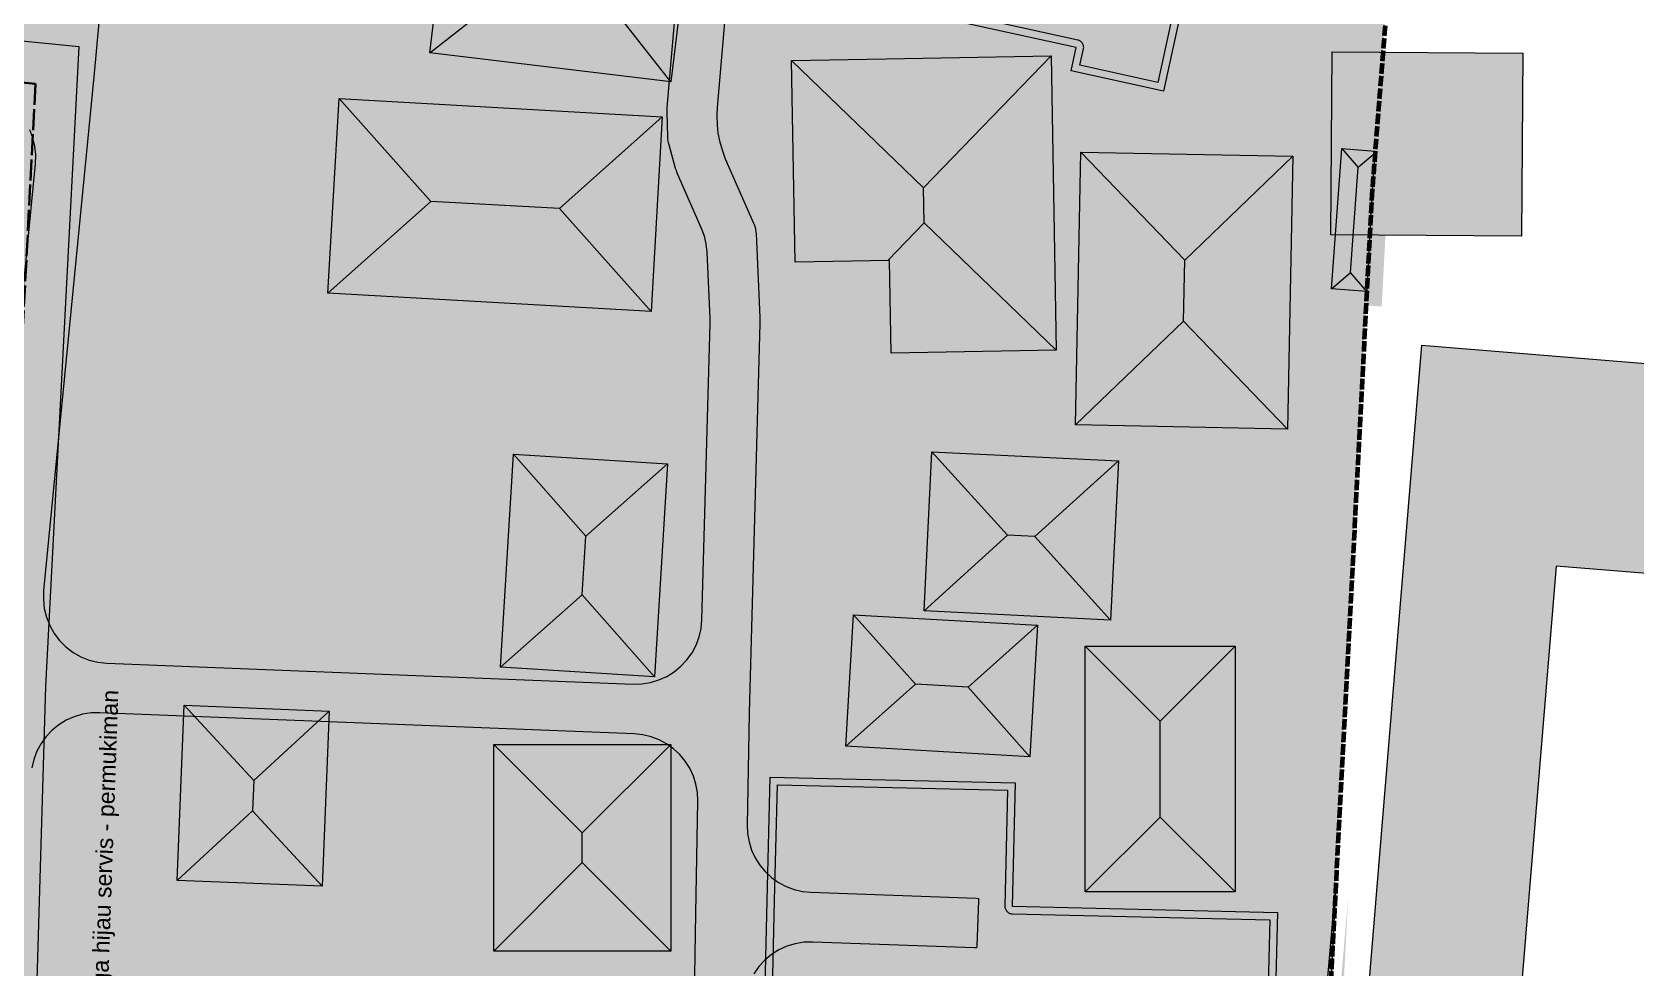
# Model space of a CAD drawing. Header units: metres. Extents: x 305909 to 307171, y 9156037 to 9156671.
# Drawn here: x 306959.3 to 307056.2, y 9156339.8 to 9156396.3 of the extents above; entities that cross this region are included whole.
import ezdxf
from ezdxf.enums import TextEntityAlignment as Align

# ---------------------------------------------------------------- set-up
doc = ezdxf.new("R2010")
doc.units = ezdxf.units.M
doc.linetypes.add('DASHED', pattern=[1.524, 1.27, -0.254])
doc.linetypes.add('DASHED2', pattern=[0.762, 0.635, -0.127])
for name, color, linetype, lineweight, true_color in [('B-BANGUNAN_CAMPURAN', 7, 'Continuous', 13, 0xe2a0be), ('B-BANGUNAN_PERMUKIMAN', 7, 'Continuous', 13, 0xf0cd8c), ('B-BAYANGAN', 7, 'Continuous', 0, 0x76786c), ('B-DELINEASI', 7, 'DASHED2', 70, 0xc800c8), ('D-JALUR_SERVIS', 7, 'Continuous', 13, 0xaaaacd), ('J-PERKERASAN_JALAN', 7, 'Continuous', 9, 0x989896), ('K-BANGUNAN_LUAR_TAPAK', 7, 'Continuous', 9, 0xdedede), ('S-PANAH_BARANG', 7, 'DASHED', 35, 0x6e2896), ('T-JALUR_DISTRIBUSI_BARANG', 7, 'DASHED', 50, 0x7832aa), ('T-LABEL_ELEMEN', 7, 'Continuous', 0, 0x141414), ('Z-C', 7, 'Continuous', 0, 0xf6e2ee), ('Z-K', 7, 'Continuous', 0, 0xf7dede), ('Z-R', 7, 'Continuous', 0, 0xfaf4e6)]:
    doc.layers.add(name, color=color, linetype=linetype, lineweight=lineweight, true_color=true_color)
doc.styles.add('ARIAL', font='arial.ttf')

msp = doc.modelspace()

# ---------------------------------------------------------------- hatches: boundary and pattern name
at = {"layer": 'B-BANGUNAN_CAMPURAN', "true_color": 0xb26e8c}
h = msp.add_hatch(color=233, dxfattribs=at)
h.dxf.hatch_style = 1
h.paths.add_polyline_path([(307040.926, 9156410.809), (307038.772, 9156400.961), (307029.838, 9156402.916), (307027.615, 9156392.756), (307022.038, 9156393.976), (307022.35, 9156395.401), (307012.943, 9156397.458), (307015.351, 9156408.466), (307019.578, 9156407.541), (307022.142, 9156419.259), (307017.871, 9156420.193), (307023.539, 9156446.104), (307033.557, 9156443.913), (307033.042, 9156441.555), (307043.618, 9156439.241), (307037.56, 9156411.545), (307040.926, 9156410.809)])
at = {"layer": 'B-BANGUNAN_CAMPURAN', "true_color": 0xc87b9d}
h = msp.add_hatch(color=233, dxfattribs=at)
h.dxf.hatch_style = 1
h.paths.add_polyline_path([(306992.094, 9156406.636), (306991.472, 9156401.483), (306983.313, 9156395.083), (306985.694, 9156414.794), (306992.094, 9156406.636)])
at = {"layer": 'B-BANGUNAN_CAMPURAN', "true_color": 0x9b607a}
h = msp.add_hatch(color=235, dxfattribs=at)
h.dxf.hatch_style = 1
h.paths.add_polyline_path([(306997.872, 9156393.324), (306997.871, 9156393.324), (306991.472, 9156401.483), (306992.094, 9156406.636), (307000.253, 9156413.036), (306997.872, 9156393.324)])
at = {"layer": 'B-BANGUNAN_CAMPURAN', "true_color": 0xa0637e}
h = msp.add_hatch(color=225, dxfattribs=at)
h.dxf.hatch_style = 1
h.paths.add_polyline_path([(306991.472, 9156401.483), (306997.871, 9156393.324), (306983.313, 9156395.083), (306983.313, 9156395.083), (306991.472, 9156401.483)])
at = {"layer": 'B-BANGUNAN_CAMPURAN', "true_color": 0xc97c9e}
h = msp.add_hatch(color=233, dxfattribs=at)
h.dxf.hatch_style = 1
h.paths.add_polyline_path([(307038.395, 9156389.287), (307039.382, 9156388.143), (307038.912, 9156381.8), (307037.768, 9156380.813), (307038.395, 9156389.287)])
at = {"layer": 'B-BANGUNAN_CAMPURAN', "true_color": 0xc4799a}
h = msp.add_hatch(color=233, dxfattribs=at)
h.dxf.hatch_style = 1
h.paths.add_polyline_path([(307039.382, 9156388.143), (307038.395, 9156389.287), (307040.404, 9156389.139), (307040.394, 9156389.015), (307039.382, 9156388.143)])
at = {"layer": 'B-BANGUNAN_CAMPURAN', "true_color": 0x9e617c}
h = msp.add_hatch(color=225, dxfattribs=at)
h.dxf.hatch_style = 1
h.paths.add_polyline_path([(307038.912, 9156381.8), (307039.382, 9156388.143), (307040.394, 9156389.015), (307040.22, 9156386.794), (307039.899, 9156380.655), (307038.912, 9156381.8)])
at = {"layer": 'B-BANGUNAN_CAMPURAN', "true_color": 0x9f627d}
h = msp.add_hatch(color=225, dxfattribs=at)
h.dxf.hatch_style = 1
h.paths.add_polyline_path([(307038.912, 9156381.8), (307039.899, 9156380.655), (307037.768, 9156380.813), (307038.912, 9156381.8)])
at = {"layer": 'B-BANGUNAN_PERMUKIMAN', "true_color": 0xe8875c}
h = msp.add_hatch(color=23, dxfattribs=at)
h.dxf.hatch_style = 1
h.paths.add_polyline_path([(307013.132, 9156386.922), (307005.157, 9156394.617), (307010.863, 9156394.719), (307020.826, 9156394.897), (307013.132, 9156386.922)])
at = {"layer": 'B-BANGUNAN_PERMUKIMAN', "true_color": 0xb36847}
h = msp.add_hatch(color=25, dxfattribs=at)
h.dxf.hatch_style = 1
h.paths.add_polyline_path([(307021.144, 9156377.117), (307013.169, 9156384.812), (307013.132, 9156386.922), (307020.826, 9156394.897), (307020.827, 9156394.897), (307021.144, 9156377.117)])
at = {"layer": 'B-BANGUNAN_PERMUKIMAN', "true_color": 0xe18359}
h = msp.add_hatch(color=23, dxfattribs=at)
h.dxf.hatch_style = 1
h.paths.add_polyline_path([(307013.132, 9156386.922), (307013.169, 9156384.812), (307010.969, 9156382.531), (307005.375, 9156382.431), (307005.157, 9156394.617), (307005.157, 9156394.617), (307013.132, 9156386.922)])
at = {"layer": 'B-BANGUNAN_PERMUKIMAN', "true_color": 0xe6865b}
h = msp.add_hatch(color=23, dxfattribs=at)
h.dxf.hatch_style = 1
h.paths.add_polyline_path([(306983.373, 9156386.104), (306977.157, 9156380.557), (306977.156, 9156380.557), (306977.826, 9156392.321), (306983.373, 9156386.104)])
at = {"layer": 'B-BANGUNAN_PERMUKIMAN', "true_color": 0xe3845a}
h = msp.add_hatch(color=23, dxfattribs=at)
h.dxf.hatch_style = 1
h.paths.add_polyline_path([(306997.352, 9156391.21), (306997.352, 9156391.21), (306991.135, 9156385.663), (306983.373, 9156386.104), (306977.826, 9156392.321), (306997.352, 9156391.21)])
at = {"layer": 'B-BANGUNAN_PERMUKIMAN', "true_color": 0xb56948}
h = msp.add_hatch(color=35, dxfattribs=at)
h.dxf.hatch_style = 1
h.paths.add_polyline_path([(306991.135, 9156385.663), (306997.352, 9156391.21), (306996.683, 9156379.446), (306991.135, 9156385.663)])
at = {"layer": 'B-BANGUNAN_PERMUKIMAN', "true_color": 0xe5855b}
h = msp.add_hatch(color=23, dxfattribs=at)
h.dxf.hatch_style = 1
h.paths.add_polyline_path([(307022.626, 9156389.076), (307028.905, 9156382.553), (307028.835, 9156378.877), (307022.312, 9156372.598), (307022.626, 9156389.076)])
at = {"layer": 'B-BANGUNAN_PERMUKIMAN', "true_color": 0xe4855b}
h = msp.add_hatch(color=23, dxfattribs=at)
h.dxf.hatch_style = 1
h.paths.add_polyline_path([(307035.428, 9156388.832), (307028.905, 9156382.553), (307022.626, 9156389.076), (307035.428, 9156388.832)])
at = {"layer": 'B-BANGUNAN_PERMUKIMAN', "true_color": 0xb66a48}
h = msp.add_hatch(color=35, dxfattribs=at)
h.dxf.hatch_style = 1
h.paths.add_polyline_path([(307035.114, 9156372.354), (307035.114, 9156372.354), (307028.835, 9156378.877), (307028.905, 9156382.553), (307035.428, 9156388.832), (307035.114, 9156372.354)])
at = {"layer": 'B-BANGUNAN_PERMUKIMAN', "true_color": 0xb86b49}
h = msp.add_hatch(color=35, dxfattribs=at)
h.dxf.hatch_style = 1
h.paths.add_polyline_path([(306983.373, 9156386.104), (306991.135, 9156385.663), (306996.683, 9156379.446), (306977.157, 9156380.557), (306983.373, 9156386.104)])
h = msp.add_hatch(color=35, dxfattribs=at)
h.dxf.hatch_style = 1
h.paths.add_polyline_path([(307013.169, 9156384.812), (307021.144, 9156377.117), (307011.18, 9156376.939), (307011.08, 9156382.533), (307010.969, 9156382.531), (307013.169, 9156384.812)])
at = {"layer": 'B-BANGUNAN_PERMUKIMAN', "true_color": 0xb76a48}
h = msp.add_hatch(color=35, dxfattribs=at)
h.dxf.hatch_style = 1
h.paths.add_polyline_path([(307028.835, 9156378.877), (307035.114, 9156372.354), (307022.312, 9156372.598), (307028.835, 9156378.877)])
at = {"layer": 'B-BANGUNAN_PERMUKIMAN', "true_color": 0xe6865b}
h = msp.add_hatch(color=23, dxfattribs=at)
h.dxf.hatch_style = 1
h.paths.add_polyline_path([(306992.732, 9156365.891), (306992.512, 9156362.334), (306987.575, 9156357.97), (306987.575, 9156357.97), (306988.368, 9156370.829), (306992.732, 9156365.891)])
at = {"layer": 'B-BANGUNAN_PERMUKIMAN', "true_color": 0xe3845a}
h = msp.add_hatch(color=23, dxfattribs=at)
h.dxf.hatch_style = 1
h.paths.add_polyline_path([(306992.732, 9156365.891), (306988.368, 9156370.829), (306997.669, 9156370.255), (306992.732, 9156365.891)])
at = {"layer": 'B-BANGUNAN_PERMUKIMAN', "true_color": 0xe6865b}
h = msp.add_hatch(color=23, dxfattribs=at)
h.dxf.hatch_style = 1
h.paths.add_polyline_path([(307013.63, 9156370.978), (307013.63, 9156370.978), (307018.197, 9156365.939), (307013.158, 9156361.373), (307013.63, 9156370.978)])
at = {"layer": 'B-BANGUNAN_PERMUKIMAN', "true_color": 0xe4845a}
h = msp.add_hatch(color=23, dxfattribs=at)
h.dxf.hatch_style = 1
h.paths.add_polyline_path([(307019.858, 9156365.858), (307018.197, 9156365.939), (307013.63, 9156370.978), (307024.897, 9156370.424), (307019.858, 9156365.858)])
at = {"layer": 'B-BANGUNAN_PERMUKIMAN', "true_color": 0xb56948}
h = msp.add_hatch(color=35, dxfattribs=at)
h.dxf.hatch_style = 1
h.paths.add_polyline_path([(306992.512, 9156362.334), (306992.732, 9156365.891), (306997.669, 9156370.255), (306997.669, 9156370.255), (306996.876, 9156357.396), (306992.512, 9156362.334)])
h = msp.add_hatch(color=35, dxfattribs=at)
h.dxf.hatch_style = 1
h.paths.add_polyline_path([(307019.858, 9156365.858), (307024.897, 9156370.424), (307024.425, 9156360.818), (307019.858, 9156365.858)])
at = {"layer": 'B-BANGUNAN_PERMUKIMAN', "true_color": 0xb76b49}
h = msp.add_hatch(color=35, dxfattribs=at)
h.dxf.hatch_style = 1
h.paths.add_polyline_path([(307013.158, 9156361.373), (307018.197, 9156365.939), (307019.858, 9156365.858), (307024.425, 9156360.818), (307013.158, 9156361.373)])
at = {"layer": 'B-BANGUNAN_PERMUKIMAN', "true_color": 0xb86b49}
h = msp.add_hatch(color=35, dxfattribs=at)
h.dxf.hatch_style = 1
h.paths.add_polyline_path([(306992.512, 9156362.334), (306996.876, 9156357.396), (306987.575, 9156357.97), (306992.512, 9156362.334)])
at = {"layer": 'B-BANGUNAN_PERMUKIMAN', "true_color": 0xe6865b}
h = msp.add_hatch(color=23, dxfattribs=at)
h.dxf.hatch_style = 1
h.paths.add_polyline_path([(307012.639, 9156356.939), (307008.444, 9156353.198), (307008.898, 9156361.134), (307012.639, 9156356.939)])
at = {"layer": 'B-BANGUNAN_PERMUKIMAN', "true_color": 0xe3845a}
h = msp.add_hatch(color=23, dxfattribs=at)
h.dxf.hatch_style = 1
h.paths.add_polyline_path([(307020.01, 9156360.499), (307015.816, 9156356.758), (307012.639, 9156356.939), (307008.898, 9156361.134), (307008.898, 9156361.134), (307020.01, 9156360.499)])
at = {"layer": 'B-BANGUNAN_PERMUKIMAN', "true_color": 0xb56948}
h = msp.add_hatch(color=35, dxfattribs=at)
h.dxf.hatch_style = 1
h.paths.add_polyline_path([(307015.816, 9156356.758), (307020.01, 9156360.499), (307019.557, 9156352.563), (307019.557, 9156352.563), (307015.816, 9156356.758)])
at = {"layer": 'B-BANGUNAN_PERMUKIMAN', "true_color": 0xe5855b}
h = msp.add_hatch(color=23, dxfattribs=at)
h.dxf.hatch_style = 1
h.paths.add_polyline_path([(307022.89, 9156359.237), (307027.415, 9156354.713), (307027.415, 9156348.919), (307022.89, 9156344.394), (307022.89, 9156359.237)])
h = msp.add_hatch(color=23, dxfattribs=at)
h.dxf.hatch_style = 1
h.paths.add_polyline_path([(307031.939, 9156359.237), (307027.415, 9156354.713), (307022.89, 9156359.237), (307031.939, 9156359.237)])
at = {"layer": 'B-BANGUNAN_PERMUKIMAN', "true_color": 0xb66a48}
h = msp.add_hatch(color=35, dxfattribs=at)
h.dxf.hatch_style = 1
h.paths.add_polyline_path([(307031.939, 9156344.394), (307027.415, 9156348.919), (307027.415, 9156354.713), (307031.939, 9156359.237), (307031.939, 9156344.394)])
at = {"layer": 'B-BANGUNAN_PERMUKIMAN', "true_color": 0xb86b49}
h = msp.add_hatch(color=35, dxfattribs=at)
h.dxf.hatch_style = 1
h.paths.add_polyline_path([(307012.639, 9156356.939), (307015.816, 9156356.758), (307019.557, 9156352.563), (307008.444, 9156353.198), (307008.444, 9156353.198), (307012.639, 9156356.939)])
at = {"layer": 'B-BANGUNAN_PERMUKIMAN', "true_color": 0xe6865b}
h = msp.add_hatch(color=23, dxfattribs=at)
h.dxf.hatch_style = 1
h.paths.add_polyline_path([(306968.144, 9156347.53), (306968.469, 9156355.672), (306968.469, 9156355.672), (306972.671, 9156351.12), (306972.598, 9156349.29), (306968.046, 9156345.088), (306968.144, 9156347.53)])
at = {"layer": 'B-BANGUNAN_PERMUKIMAN', "true_color": 0xe4855a}
h = msp.add_hatch(color=23, dxfattribs=at)
h.dxf.hatch_style = 1
h.paths.add_polyline_path([(306972.671, 9156351.12), (306968.469, 9156355.672), (306977.223, 9156355.322), (306972.671, 9156351.12)])
at = {"layer": 'B-BANGUNAN_PERMUKIMAN', "true_color": 0xb56948}
h = msp.add_hatch(color=35, dxfattribs=at)
h.dxf.hatch_style = 1
h.paths.add_polyline_path([(306972.598, 9156349.29), (306972.671, 9156351.12), (306977.223, 9156355.322), (306977.223, 9156355.322), (306976.799, 9156344.738), (306972.598, 9156349.29)])
at = {"layer": 'B-BANGUNAN_PERMUKIMAN', "true_color": 0xe5855b}
h = msp.add_hatch(color=23, dxfattribs=at)
h.dxf.hatch_style = 1
h.paths.add_polyline_path([(306987.171, 9156353.311), (306992.516, 9156347.966), (306992.516, 9156346.167), (306987.171, 9156340.822), (306987.171, 9156353.311)])
h = msp.add_hatch(color=23, dxfattribs=at)
h.dxf.hatch_style = 1
h.paths.add_polyline_path([(306992.516, 9156347.966), (306987.171, 9156353.311), (306997.86, 9156353.311), (306992.516, 9156347.966)])
at = {"layer": 'B-BANGUNAN_PERMUKIMAN', "true_color": 0xb66a48}
h = msp.add_hatch(color=35, dxfattribs=at)
h.dxf.hatch_style = 1
h.paths.add_polyline_path([(306997.86, 9156340.822), (306992.516, 9156346.167), (306992.516, 9156347.966), (306997.86, 9156353.311), (306997.86, 9156353.311), (306997.86, 9156340.822)])
at = {"layer": 'B-BANGUNAN_PERMUKIMAN', "true_color": 0xce7852}
h = msp.add_hatch(color=23, dxfattribs=at)
h.dxf.hatch_style = 1
h.paths.add_polyline_path([(307034.495, 9156343.148), (307034.268, 9156333.619), (307003.454, 9156334.356), (307003.682, 9156343.885), (307003.86, 9156351.331), (307018.668, 9156350.977), (307018.49, 9156343.531), (307034.495, 9156343.148)])
at = {"layer": 'B-BANGUNAN_PERMUKIMAN', "true_color": 0xb76a49}
h = msp.add_hatch(color=35, dxfattribs=at)
h.dxf.hatch_style = 1
h.paths.add_polyline_path([(306968.046, 9156345.088), (306972.598, 9156349.29), (306976.799, 9156344.738), (306968.046, 9156345.088)])
at = {"layer": 'B-BANGUNAN_PERMUKIMAN', "true_color": 0xb66a48}
h = msp.add_hatch(color=35, dxfattribs=at)
h.dxf.hatch_style = 1
h.paths.add_polyline_path([(307027.415, 9156348.919), (307031.939, 9156344.394), (307022.89, 9156344.394), (307027.415, 9156348.919)])
h = msp.add_hatch(color=35, dxfattribs=at)
h.dxf.hatch_style = 1
h.paths.add_polyline_path([(306992.516, 9156346.167), (306997.86, 9156340.822), (306987.171, 9156340.822), (306992.516, 9156346.167)])
at = {"layer": 'B-BANGUNAN_PERMUKIMAN', "true_color": 0xce7852}
h = msp.add_hatch(color=23, dxfattribs=at)
h.dxf.hatch_style = 1
h.paths.add_polyline_path([(307038.024, 9156344.803), (307035.554, 9156297.557), (307033.95, 9156297.695), (307038.024, 9156344.803)])
at = {"layer": 'B-BAYANGAN', "true_color": 0x76786c}
h = msp.add_hatch(color=8, dxfattribs=at)
h.dxf.hatch_style = 1
h.paths.add_polyline_path([(307041.826, 9156409.909), (307039.672, 9156400.061), (307030.738, 9156402.016), (307028.515, 9156391.856), (307022.938, 9156393.076), (307023.25, 9156394.501), (307013.843, 9156396.558), (307016.251, 9156407.566), (307020.478, 9156406.641), (307023.042, 9156418.359), (307018.771, 9156419.293), (307024.439, 9156445.204), (307034.457, 9156443.013), (307033.942, 9156440.655), (307044.518, 9156438.341), (307038.46, 9156410.645), (307041.826, 9156409.909)])
h = msp.add_hatch(color=8, dxfattribs=at)
h.dxf.hatch_style = 1
h.paths.add_polyline_path([(307001.153, 9156412.136), (306998.772, 9156392.424), (306984.213, 9156394.183), (306986.594, 9156413.894), (307001.153, 9156412.136)])
h = msp.add_hatch(color=8, dxfattribs=at)
h.dxf.hatch_style = 1
h.paths.add_polyline_path([(307012.259, 9156408.338), (307011.223, 9156395.734), (307001.566, 9156396.528), (307002.602, 9156409.132), (307012.259, 9156408.338)])
h = msp.add_hatch(color=8, dxfattribs=at)
h.dxf.hatch_style = 1
h.paths.add_polyline_path([(307021.577, 9156394.147), (307021.894, 9156376.367), (307011.93, 9156376.189), (307011.83, 9156381.783), (307006.125, 9156381.681), (307005.907, 9156393.867), (307011.613, 9156393.969), (307021.577, 9156394.147)])
h = msp.add_hatch(color=8, dxfattribs=at)
h.dxf.hatch_style = 1
h.paths.add_polyline_path([(306998.102, 9156390.46), (306997.433, 9156378.696), (306977.906, 9156379.807), (306978.576, 9156391.571), (306998.102, 9156390.46)])
h = msp.add_hatch(color=8, dxfattribs=at)
h.dxf.hatch_style = 1
h.paths.add_polyline_path([(307036.178, 9156388.082), (307035.864, 9156371.604), (307023.062, 9156371.848), (307023.376, 9156388.326), (307036.178, 9156388.082)])
h = msp.add_hatch(color=8, dxfattribs=at)
h.dxf.hatch_style = 1
h.paths.add_polyline_path([(307041.12, 9156385.894), (307040.799, 9156379.755), (307038.667, 9156379.912), (307039.295, 9156388.387), (307041.304, 9156388.239), (307041.12, 9156385.894)])
h = msp.add_hatch(color=8, dxfattribs=at)
h.dxf.hatch_style = 1
h.paths.add_polyline_path([(306998.419, 9156369.505), (306997.626, 9156356.646), (306988.325, 9156357.22), (306989.118, 9156370.079), (306998.419, 9156369.505)])
h = msp.add_hatch(color=8, dxfattribs=at)
h.dxf.hatch_style = 1
h.paths.add_polyline_path([(307025.647, 9156369.674), (307025.175, 9156360.068), (307013.908, 9156360.623), (307014.38, 9156370.228), (307025.647, 9156369.674)])
h = msp.add_hatch(color=8, dxfattribs=at)
h.dxf.hatch_style = 1
h.paths.add_polyline_path([(307020.76, 9156359.749), (307020.307, 9156351.813), (307009.194, 9156352.448), (307009.648, 9156360.384), (307020.76, 9156359.749)])
h = msp.add_hatch(color=8, dxfattribs=at)
h.dxf.hatch_style = 1
h.paths.add_polyline_path([(307032.689, 9156343.644), (307023.64, 9156343.644), (307023.64, 9156358.487), (307032.689, 9156358.487), (307032.689, 9156343.644)])
h = msp.add_hatch(color=8, dxfattribs=at)
h.dxf.hatch_style = 1
h.paths.add_polyline_path([(306977.973, 9156354.572), (306977.549, 9156343.988), (306968.796, 9156344.338), (306969.219, 9156354.922), (306977.973, 9156354.572)])
h = msp.add_hatch(color=8, dxfattribs=at)
h.dxf.hatch_style = 1
h.paths.add_polyline_path([(306998.61, 9156340.072), (306987.921, 9156340.072), (306987.921, 9156352.561), (306998.61, 9156352.561), (306998.61, 9156340.072)])
h = msp.add_hatch(color=8, dxfattribs=at)
h.dxf.hatch_style = 1
h.paths.add_polyline_path([(307035.245, 9156342.398), (307035.018, 9156332.869), (307004.204, 9156333.606), (307004.432, 9156343.135), (307004.61, 9156350.581), (307019.418, 9156350.227), (307019.24, 9156342.781), (307035.245, 9156342.398)])
h = msp.add_hatch(color=8, dxfattribs=at)
h.dxf.hatch_style = 1
h.paths.add_polyline_path([(307038.774, 9156344.053), (307036.304, 9156296.807), (307034.7, 9156296.945), (307038.774, 9156344.053)])
at = {"layer": 'D-JALUR_SERVIS', "true_color": 0x808096}
h = msp.add_hatch(color=252, dxfattribs=at)
h.dxf.hatch_style = 1
h.paths.add_polyline_path([(306962.121, 9156395.451), (306960.098, 9156356.798), (306958.701, 9156309.69), (306959.699, 9156263.054), (306954.701, 9156262.946), (306953.699, 9156309.71), (306955.102, 9156357.002), (306956.879, 9156390.949), (306884.12, 9156398.212), (306884.616, 9156403.188), (306962.121, 9156395.451)])
at = {"layer": 'J-PERKERASAN_JALAN', "true_color": 0x989896}
h = msp.add_hatch(color=252, dxfattribs=at)
h.dxf.hatch_style = 1
h.paths.add_polyline_path([(306891.357, 9156465.171), (306891.441, 9156464.675), (306891.587, 9156464.194), (306891.791, 9156463.735), (306892.052, 9156463.305), (306892.365, 9156462.912), (306892.724, 9156462.56), (306893.125, 9156462.257), (306893.561, 9156462.006), (306894.025, 9156461.812), (306894.509, 9156461.677), (306895.006, 9156461.605), (306967.188, 9156455.661), (306967.204, 9156455.66), (306967.245, 9156455.656), (306982.13, 9156454.075), (306982.13, 9156451.561), (306972.509, 9156452.583), (306971.982, 9156452.604), (306971.456, 9156452.555), (306970.941, 9156452.438), (306970.446, 9156452.253), (306969.98, 9156452.005), (306969.551, 9156451.698), (306969.165, 9156451.337), (306968.831, 9156450.929), (306968.553, 9156450.48), (306968.337, 9156449.998), (306968.186, 9156449.492), (306968.103, 9156448.971), (306963.022, 9156393.624), (306959.985, 9156362.593), (306959.969, 9156362.05), (306960.027, 9156361.511), (306960.157, 9156360.984), (306960.357, 9156360.48), (306960.623, 9156360.007), (306960.951, 9156359.575), (306961.334, 9156359.191), (306961.766, 9156358.863), (306962.238, 9156358.596), (306962.743, 9156358.395), (306963.269, 9156358.264), (306963.809, 9156358.206), (306982.13, 9156357.483), (306982.13, 9156354.48), (306963.376, 9156355.221), (306962.852, 9156355.207), (306962.334, 9156355.125), (306961.832, 9156354.976), (306961.353, 9156354.763), (306960.907, 9156354.489), (306960.5, 9156354.158), (306960.139, 9156353.778), (306959.832, 9156353.353), (306959.583, 9156352.892), (306959.396, 9156352.403), (306959.274, 9156351.893), (306959.221, 9156351.371), (306957.692, 9156309.888), (306957.693, 9156309.572), (306959.72, 9156261.682), (306959.722, 9156261.579), (306959.711, 9156261.4), (306959.686, 9156261.249), (306959.646, 9156261.101), (306959.59, 9156260.957), (306959.521, 9156260.821), (306959.423, 9156260.67), (306959.361, 9156260.588), (306958.764, 9156259.844), (306958.704, 9156259.772), (306958.589, 9156259.654), (306958.482, 9156259.563), (306958.367, 9156259.482), (306958.224, 9156259.4), (306958.139, 9156259.359), (306957.214, 9156258.942), (306957.123, 9156258.903), (306956.96, 9156258.848), (306956.816, 9156258.815), (306956.645, 9156258.793), (306956.547, 9156258.788), (306936.769, 9156258.192), (306936.241, 9156258.141), (306935.724, 9156258.021), (306935.228, 9156257.833), (306934.762, 9156257.581), (306934.332, 9156257.27), (306933.948, 9156256.904), (306933.615, 9156256.491), (306933.34, 9156256.038), (306933.127, 9156255.552), (306932.98, 9156255.042), (306932.902, 9156254.517), (306932.895, 9156253.987), (306935.223, 9156209.039), (306935.28, 9156208.538), (306935.401, 9156208.048), (306935.582, 9156207.577), (306935.821, 9156207.133), (306936.114, 9156206.722), (306936.456, 9156206.352), (306936.843, 9156206.027), (306937.267, 9156205.754), (306937.722, 9156205.536), (306938.2, 9156205.378), (306938.696, 9156205.28), (306939.199, 9156205.246), (306939.702, 9156205.276), (306954.991, 9156207.144), (306955.014, 9156207.147), (306967.829, 9156208.52), (306967.926, 9156208.532), (306974.742, 9156209.432), (306974.807, 9156209.439), (306974.84, 9156209.443), (306974.905, 9156209.448), (306981.977, 9156209.916), (306982.02, 9156209.918), (306982.042, 9156209.919), (306982.086, 9156209.92), (306982.13, 9156209.921), (306982.13, 9156206.918), (306982.077, 9156206.916), (306975.249, 9156206.464), (306974.99, 9156206.438), (306968.264, 9156205.551), (306968.247, 9156205.548), (306968.198, 9156205.543), (306955.384, 9156204.17), (306955.325, 9156204.163), (306934.269, 9156201.589), (306934.186, 9156201.578), (306908.978, 9156197.961), (306908.909, 9156197.952), (306908.874, 9156197.948), (306908.805, 9156197.942), (306880.128, 9156195.848), (306879.615, 9156195.777), (306879.115, 9156195.64), (306878.637, 9156195.44), (306878.189, 9156195.179), (306877.778, 9156194.863), (306877.412, 9156194.496), (306877.096, 9156194.084), (306876.836, 9156193.636), (306876.636, 9156193.157), (306876.5, 9156192.657), (306876.43, 9156192.144), (306876.753, 9156196.674), (306876.76, 9156196.862), (306876.813, 9156202.951), (306876.841, 9156202.444), (306876.933, 9156201.944), (306877.087, 9156201.461), (306877.302, 9156201), (306877.573, 9156200.57), (306877.897, 9156200.179), (306878.268, 9156199.831), (306878.679, 9156199.534), (306879.125, 9156199.29), (306879.599, 9156199.106), (306880.092, 9156198.983), (306880.596, 9156198.923), (306881.104, 9156198.928), (306908.43, 9156200.923), (306908.707, 9156200.952), (306928.846, 9156203.843), (306929.371, 9156203.955), (306929.878, 9156204.136), (306930.355, 9156204.384), (306930.795, 9156204.694), (306931.189, 9156205.059), (306931.53, 9156205.475), (306931.813, 9156205.932), (306932.032, 9156206.423), (306932.183, 9156206.94), (306932.264, 9156207.471), (306932.272, 9156208.009), (306929.733, 9156257.037), (306929.73, 9156257.14), (306929.739, 9156257.319), (306929.763, 9156257.471), (306929.802, 9156257.619), (306929.855, 9156257.763), (306929.924, 9156257.901), (306930.02, 9156258.052), (306930.081, 9156258.134), (306931.555, 9156260.007), (306931.619, 9156260.084), (306931.74, 9156260.21), (306931.854, 9156260.307), (306931.977, 9156260.392), (306932.108, 9156260.464), (306932.246, 9156260.523), (306932.412, 9156260.575), (306932.509, 9156260.598), (306934.976, 9156261.109), (306935.061, 9156261.125), (306935.234, 9156261.145), (306935.321, 9156261.15), (306952.665, 9156261.672), (306953.19, 9156261.723), (306953.704, 9156261.842), (306954.197, 9156262.027), (306954.662, 9156262.276), (306955.09, 9156262.584), (306955.474, 9156262.946), (306955.807, 9156263.355), (306956.083, 9156263.804), (306956.298, 9156264.286), (306956.447, 9156264.791), (306956.529, 9156265.312), (306956.541, 9156265.839), (306954.688, 9156309.623), (306954.686, 9156309.702), (306954.686, 9156309.741), (306954.688, 9156309.821), (306956.425, 9156356.962), (306956.428, 9156357.023), (306956.43, 9156357.053), (306956.435, 9156357.114), (306959.495, 9156388.378), (306959.511, 9156388.904), (306959.459, 9156389.427), (306959.338, 9156389.939), (306959.152, 9156390.43), (306958.902, 9156390.893), (306958.594, 9156391.319), (306958.233, 9156391.701), (306957.824, 9156392.033), (306957.376, 9156392.308), (306956.896, 9156392.521), (306956.391, 9156392.67), (306955.872, 9156392.752), (306888.338, 9156398.823), (306887.806, 9156398.835), (306887.278, 9156398.777), (306886.762, 9156398.649), (306886.268, 9156398.454), (306885.804, 9156398.196), (306885.378, 9156397.878), (306884.998, 9156397.506), (306884.671, 9156397.087), (306884.402, 9156396.629), (306884.197, 9156396.139), (306884.058, 9156395.626), (306883.988, 9156395.099), (306884.352, 9156400.688), (306884.99, 9156406.251), (306884.965, 9156405.72), (306885.01, 9156405.19), (306885.125, 9156404.672), (306885.308, 9156404.173), (306885.555, 9156403.702), (306885.862, 9156403.269), (306886.224, 9156402.88), (306886.635, 9156402.543), (306887.087, 9156402.263), (306887.571, 9156402.045), (306888.081, 9156401.894), (306888.606, 9156401.811), (306956.194, 9156395.735), (306956.717, 9156395.722), (306957.236, 9156395.778), (306957.744, 9156395.9), (306958.232, 9156396.088), (306958.691, 9156396.338), (306959.113, 9156396.646), (306959.492, 9156397.006), (306959.821, 9156397.412), (306960.093, 9156397.858), (306960.306, 9156398.336), (306960.454, 9156398.837), (306960.536, 9156399.353), (306965.118, 9156449.272), (306965.132, 9156449.798), (306965.076, 9156450.322), (306964.952, 9156450.833), (306964.762, 9156451.324), (306964.509, 9156451.786), (306964.198, 9156452.21), (306963.834, 9156452.59), (306963.423, 9156452.919), (306962.972, 9156453.191), (306962.49, 9156453.401), (306961.984, 9156453.547), (306961.463, 9156453.624), (306894.947, 9156459.101), (306894.435, 9156459.11), (306893.925, 9156459.054), (306893.427, 9156458.933), (306892.949, 9156458.749), (306892.498, 9156458.506), (306892.081, 9156458.207), (306891.707, 9156457.857), (306891.38, 9156457.462), (306891.106, 9156457.028), (306890.891, 9156456.563), (306890.736, 9156456.075), (306890.645, 9156455.57), (306891.218, 9156460.566), (306891.237, 9156460.847), (306891.335, 9156465.673), (306891.357, 9156465.171)])
h = msp.add_hatch(color=252, dxfattribs=at)
h.dxf.hatch_style = 1
h.paths.add_polyline_path([(306982.13, 9156454.075), (307005.413, 9156451.601), (307005.461, 9156451.596), (307005.472, 9156451.594), (307005.52, 9156451.587), (307106.214, 9156436.005), (307106.306, 9156435.992), (307140, 9156431.582), (307140, 9156429.061), (307111.762, 9156432.756), (307111.258, 9156432.79), (307110.754, 9156432.76), (307110.258, 9156432.667), (307109.777, 9156432.512), (307109.32, 9156432.297), (307108.893, 9156432.027), (307108.504, 9156431.705), (307108.159, 9156431.337), (307107.862, 9156430.928), (307107.62, 9156430.485), (307107.435, 9156430.015), (307107.311, 9156429.525), (307107.25, 9156429.024), (307104.474, 9156381.575), (307104.477, 9156381.054), (307104.548, 9156380.538), (307104.686, 9156380.035), (307104.888, 9156379.555), (307105.15, 9156379.105), (307105.469, 9156378.693), (307105.838, 9156378.326), (307106.252, 9156378.01), (307106.704, 9156377.751), (307107.185, 9156377.552), (307107.688, 9156377.417), (307108.205, 9156377.35), (307108.726, 9156377.349), (307109.317, 9156377.388), (307109.431, 9156377.392), (307109.459, 9156377.392), (307109.573, 9156377.39), (307134.899, 9156376.146), (307140, 9156375.9), (307140, 9156373.397), (307134.785, 9156373.649), (307134.781, 9156373.649), (307110.349, 9156374.849), (307109.843, 9156374.841), (307109.342, 9156374.77), (307108.854, 9156374.637), (307108.387, 9156374.443), (307107.948, 9156374.191), (307107.223, 9156373.712), (307107.137, 9156373.659), (307107.116, 9156373.646), (307107.027, 9156373.596), (307106.794, 9156373.475), (307106.724, 9156373.44), (307106.589, 9156373.385), (307106.476, 9156373.351), (307106.333, 9156373.322), (307106.255, 9156373.312), (307106.023, 9156373.288), (307105.937, 9156373.281), (307105.748, 9156373.281), (307105.662, 9156373.288), (307103.385, 9156373.522), (307103.311, 9156373.532), (307103.175, 9156373.558), (307103.068, 9156373.589), (307102.963, 9156373.63), (307102.84, 9156373.691), (307102.775, 9156373.729), (307102.389, 9156373.967), (307102.323, 9156374.009), (307102.209, 9156374.095), (307102.123, 9156374.174), (307102.044, 9156374.26), (307101.958, 9156374.374), (307101.915, 9156374.439), (307101.753, 9156374.703), (307101.714, 9156374.769), (307101.651, 9156374.895), (307101.601, 9156375.027), (307101.578, 9156375.1), (307101.503, 9156375.361), (307101.476, 9156375.466), (307101.274, 9156376.055), (307101.168, 9156376.301), (307101.167, 9156376.423), (307104.308, 9156430.107), (307104.304, 9156430.643), (307104.227, 9156431.174), (307104.081, 9156431.689), (307103.866, 9156432.181), (307103.588, 9156432.639), (307103.251, 9156433.057), (307102.862, 9156433.425), (307102.426, 9156433.738), (307101.953, 9156433.99), (307101.45, 9156434.176), (307100.927, 9156434.293), (307010.73, 9156448.251), (307010.197, 9156448.298), (307009.663, 9156448.272), (307009.137, 9156448.176), (307008.629, 9156448.011), (307008.147, 9156447.779), (307007.701, 9156447.485), (307007.297, 9156447.134), (307006.944, 9156446.733), (307006.648, 9156446.288), (307006.414, 9156445.807), (307006.245, 9156445.3), (307006.147, 9156444.774), (307002.898, 9156417.679), (307002.885, 9156417.548), (307000.654, 9156391.774), (307000.641, 9156391.302), (307000.661, 9156390.702), (307000.705, 9156390.221), (307000.807, 9156389.749), (307000.958, 9156389.21), (307001.149, 9156388.676), (307002.866, 9156384.782), (307002.902, 9156384.696), (307002.953, 9156384.543), (307002.984, 9156384.409), (307003.007, 9156384.249), (307003.013, 9156384.157), (307003.247, 9156379.093), (307003.245, 9156379.019), (307003.247, 9156378.793), (307003.25, 9156378.72), (307002.589, 9156355.221), (307002.588, 9156355.176), (307002.475, 9156348.443), (307002.5, 9156347.927), (307002.591, 9156347.418), (307002.746, 9156346.926), (307002.964, 9156346.457), (307003.241, 9156346.021), (307003.572, 9156345.624), (307003.95, 9156345.272), (307004.371, 9156344.973), (307004.828, 9156344.73), (307005.311, 9156344.548), (307005.814, 9156344.43), (307006.328, 9156344.378), (307016.315, 9156344.013), (307016.437, 9156344), (307016.441, 9156343.877), (307016.341, 9156341.141), (307016.328, 9156341.018), (307016.205, 9156341.015), (307006.435, 9156341.372), (307005.905, 9156341.357), (307005.382, 9156341.271), (307004.876, 9156341.117), (307004.393, 9156340.898), (307003.945, 9156340.616), (307003.537, 9156340.278), (307003.177, 9156339.889), (307002.872, 9156339.456), (307002.627, 9156338.986), (307002.447, 9156338.488), (307002.333, 9156337.971), (307002.289, 9156337.443), (307002.154, 9156329.465), (307002.153, 9156329.389), (307002.199, 9156307.177), (307002.199, 9156307.162), (307002.199, 9156307.118), (307002.145, 9156304.396), (307002.142, 9156304.319), (307002.127, 9156304.166), (307002.115, 9156304.089), (307001.766, 9156302.107), (306994.179, 9156259.569), (306994.121, 9156259.042), (306993.944, 9156255.006), (306993.968, 9156254.362), (306994.519, 9156249.701), (306994.543, 9156249.533), (306998.247, 9156226.596), (306998.359, 9156226.105), (306998.531, 9156225.632), (306998.762, 9156225.184), (306999.047, 9156224.768), (306999.382, 9156224.392), (306999.761, 9156224.061), (307000.179, 9156223.78), (307000.63, 9156223.554), (307001.105, 9156223.386), (307001.597, 9156223.279), (307002.099, 9156223.235), (307002.603, 9156223.255), (307088.035, 9156231.979), (307088.16, 9156231.994), (307090.363, 9156232.289), (307090.498, 9156232.31), (307092.017, 9156232.566), (307092.543, 9156232.692), (307093.046, 9156232.887), (307103.095, 9156237.587), (307103.21, 9156237.636), (307103.268, 9156237.659), (307103.387, 9156237.701), (307106.687, 9156238.765), (307106.777, 9156238.792), (307106.96, 9156238.833), (307107.053, 9156238.846), (307110.824, 9156239.318), (307110.865, 9156239.323), (307110.885, 9156239.325), (307110.926, 9156239.329), (307140, 9156241.753), (307140, 9156238.742), (307111.268, 9156236.347), (307111.104, 9156236.33), (307107.891, 9156235.928), (307107.16, 9156235.766), (307104.576, 9156234.933), (307104.109, 9156234.749), (307093.681, 9156229.872), (307093.598, 9156229.836), (307093.45, 9156229.782), (307093.298, 9156229.742), (307093.21, 9156229.725), (307090.922, 9156229.339), (307090.888, 9156229.333), (307090.872, 9156229.331), (307090.838, 9156229.326), (307088.488, 9156229.011), (307088.457, 9156229.007), (307088.441, 9156229.005), (307088.41, 9156229.002), (307003.273, 9156220.308), (307002.754, 9156220.22), (307002.251, 9156220.065), (307001.772, 9156219.844), (307001.327, 9156219.564), (307000.922, 9156219.226), (307000.566, 9156218.839), (307000.263, 9156218.408), (307000.019, 9156217.942), (306999.839, 9156217.447), (306999.725, 9156216.933), (306999.68, 9156216.408), (306999.704, 9156215.882), (306999.897, 9156214.171), (306999.985, 9156213.672), (307000.136, 9156213.187), (307000.347, 9156212.726), (307000.614, 9156212.296), (307000.934, 9156211.902), (307001.301, 9156211.553), (307001.709, 9156211.252), (307002.152, 9156211.006), (307002.623, 9156210.817), (307003.113, 9156210.69), (307003.616, 9156210.625), (307004.123, 9156210.625), (307011.615, 9156211.097), (307011.664, 9156211.101), (307031.531, 9156212.598), (307031.676, 9156212.612), (307077.24, 9156217.714), (307077.304, 9156217.722), (307100.798, 9156220.737), (307100.921, 9156220.745), (307100.945, 9156220.624), (307101.293, 9156217.908), (307101.301, 9156217.785), (307101.18, 9156217.762), (307077.653, 9156214.742), (307077.629, 9156214.739), (307031.928, 9156209.622), (307031.892, 9156209.618), (307031.874, 9156209.616), (307031.838, 9156209.613), (307011.865, 9156208.107), (307011.846, 9156208.106), (306999.173, 9156207.307), (306998.936, 9156207.297), (306982.251, 9156206.923), (306982.13, 9156206.918), (306982.13, 9156209.921), (306992.943, 9156210.164), (306993.452, 9156210.207), (306993.95, 9156210.316), (306994.431, 9156210.487), (306994.887, 9156210.718), (306995.309, 9156211.005), (306995.691, 9156211.343), (306996.027, 9156211.728), (306996.311, 9156212.152), (306996.539, 9156212.608), (306996.707, 9156213.091), (306996.812, 9156213.59), (306996.853, 9156214.099), (306996.828, 9156214.609), (306996.118, 9156220.936), (306996.092, 9156221.128), (306991.566, 9156249.149), (306991.56, 9156249.191), (306991.557, 9156249.212), (306991.551, 9156249.254), (306990.942, 9156254.411), (306990.934, 9156254.491), (306990.928, 9156254.653), (306990.93, 9156254.733), (306991.137, 9156259.472), (306991.147, 9156259.604), (306991.154, 9156259.67), (306991.173, 9156259.801), (306998.81, 9156302.618), (306998.812, 9156302.628), (306999.093, 9156304.228), (306999.153, 9156304.841), (306999.198, 9156307.133), (306999.199, 9156307.22), (306999.153, 9156329.422), (306999.153, 9156329.45), (306999.385, 9156343.102), (306999.499, 9156349.882), (306999.474, 9156350.397), (306999.384, 9156350.904), (306999.228, 9156351.396), (306999.011, 9156351.864), (306998.736, 9156352.3), (306998.406, 9156352.697), (306998.029, 9156353.048), (306997.609, 9156353.347), (306997.154, 9156353.591), (306996.672, 9156353.773), (306996.17, 9156353.892), (306995.657, 9156353.946), (306982.13, 9156354.48), (306982.13, 9156357.483), (306995.59, 9156356.951), (306996.117, 9156356.965), (306996.637, 9156357.048), (306997.142, 9156357.199), (306997.623, 9156357.414), (306998.071, 9156357.692), (306998.479, 9156358.025), (306998.839, 9156358.41), (306999.146, 9156358.838), (306999.394, 9156359.303), (306999.578, 9156359.797), (306999.697, 9156360.311), (306999.746, 9156360.835), (307000.249, 9156378.731), (307000.247, 9156379.028), (307000.061, 9156383.04), (307000.009, 9156383.528), (306999.896, 9156384.007), (306999.726, 9156384.469), (306998.275, 9156387.759), (306998.223, 9156387.891), (306998.199, 9156387.957), (306998.156, 9156388.092), (306997.755, 9156389.524), (306997.725, 9156389.641), (306997.689, 9156389.879), (306997.681, 9156389.999), (306997.635, 9156391.473), (306997.634, 9156391.591), (306997.636, 9156391.649), (306997.643, 9156391.767), (306999.902, 9156417.881), (306999.906, 9156417.913), (306999.907, 9156417.93), (306999.911, 9156417.963), (307003.182, 9156445.248), (307003.21, 9156445.774), (307003.168, 9156446.301), (307003.058, 9156446.817), (307002.881, 9156447.314), (307002.639, 9156447.783), (307002.338, 9156448.216), (307001.983, 9156448.607), (307001.579, 9156448.946), (307001.135, 9156449.23), (307000.656, 9156449.453), (307000.153, 9156449.611), (306999.633, 9156449.701), (306982.13, 9156451.561), (306982.13, 9156454.075)])
at = {"layer": 'K-BANGUNAN_LUAR_TAPAK', "true_color": 0xe8e8e6}
h = msp.add_hatch(color=254, dxfattribs=at)
h.dxf.hatch_style = 1
h.paths.add_polyline_path([(307049.326, 9156395.056), (307049.25, 9156384.007), (307037.729, 9156384.082), (307037.806, 9156395.131), (307049.326, 9156395.056)])
h = msp.add_hatch(color=254, dxfattribs=at)
h.dxf.hatch_style = 1
h.paths.add_polyline_path([(307058.183, 9156330.822), (307068.703, 9156329.969), (307066.052, 9156297.895), (307098.085, 9156295.293), (307096.97, 9156281.806), (307042.672, 9156286.231), (307042.977, 9156289.959), (307036.056, 9156290.529), (307043.229, 9156377.413), (307069.534, 9156375.274), (307068.493, 9156362.673), (307051.339, 9156364.063), (307046.006, 9156299.528), (307055.543, 9156298.759), (307058.183, 9156330.822)])
at = {"layer": 'S-PANAH_BARANG', "true_color": 0x6e2896}
h = msp.add_hatch(color=207, dxfattribs=at)
h.dxf.hatch_style = 1
h.paths.add_polyline_path([(306959.265, 9156388.711), (306958.312, 9156391.165), (306960.469, 9156391.052)])
at = {"layer": 'T-JALUR_DISTRIBUSI_BARANG', "true_color": 0x7832aa}
h = msp.add_hatch(color=195, dxfattribs=at)
h.dxf.hatch_style = 1
h.paths.add_polyline_path([(306958.47, 9156373.519), (306957.279, 9156376.586), (306959.975, 9156376.445)])
at = {"layer": 'Z-C', "true_color": 0xe9e0e2}
h = msp.add_hatch(color=254, dxfattribs=at)
h.dxf.hatch_style = 1
h.paths.add_polyline_path([(307039.942, 9156381.48), (307002.075, 9156391.758), (306965.89, 9156394.96), (306919.295, 9156400.093), (306872.7, 9156405.226), (306875.5, 9156452.988), (306875.502, 9156453.026), (306875.789, 9156457.914), (306875.896, 9156459.735), (306889.216, 9156453.568), (306991.356, 9156445.145), (307011.054, 9156442.288), (307044.162, 9156437.075), (307042.44, 9156415.107), (307040.22, 9156386.794), (307039.942, 9156381.48)])
at = {"layer": 'Z-K', "true_color": 0xe4dfd4}
h = msp.add_hatch(color=254, dxfattribs=at)
h.dxf.hatch_style = 1
h.paths.add_polyline_path([(306887.368, 9156398.5), (306879.779, 9156199.5), (306885.597, 9156199.802), (306885.503, 9156198.46), (306873.691, 9156198.076), (306871.946, 9156198.019), (306860.748, 9156203.081), (306860.765, 9156203.358), (306859.221, 9156180.762), (306859.07, 9156178.557), (306858.791, 9156174.416), (306856.602, 9156141.935), (306856.574, 9156141.929), (306843.973, 9156139.654), (306841.656, 9156139.39), (306832.652, 9156160.25), (306794.325, 9156155.537), (306785.065, 9156153.865), (306754.667, 9156148.377), (306780.828, 9156466.643), (306812.815, 9156460.602), (306875.789, 9156457.914), (306875.502, 9156453.026), (306875.5, 9156452.988), (306872.7, 9156405.226), (306919.295, 9156400.093), (306965.89, 9156394.96), (306958.222, 9156259.5), (306956, 9156259.5), (306955.951, 9156259.498), (306955.902, 9156259.49), (306955.855, 9156259.478), (306955.809, 9156259.462), (306955.764, 9156259.441), (306955.722, 9156259.416), (306955.683, 9156259.387), (306955.668, 9156259.373), (306932.214, 9156261.124), (306956.8, 9156262.5), (306955.5, 9156309.7), (306959, 9156392), (306887.368, 9156398.5)])
at = {"layer": 'Z-R', "true_color": 0xe2eacc}
h = msp.add_hatch(color=254, dxfattribs=at)
h.dxf.hatch_style = 1
h.paths.add_polyline_path([(307033.552, 9156224.798), (307016.617, 9156222.815), (307008.362, 9156221.849), (306994.202, 9156219.777), (306994.202, 9156219.777), (306994.202, 9156219.777), (306994.202, 9156214.251), (306990.747, 9156213.199), (306992.809, 9156236), (306992.307, 9156236), (306992.347, 9156236.441), (306992.354, 9156236.446), (306992.387, 9156236.483), (306992.416, 9156236.522), (306992.441, 9156236.564), (306992.462, 9156236.609), (306992.478, 9156236.655), (306992.49, 9156236.702), (306992.498, 9156236.751), (306992.5, 9156236.8), (306992.5, 9156238.128), (306994.387, 9156258.984), (306992.5, 9156258.994), (306992.5, 9156259), (306992.498, 9156259.049), (306992.49, 9156259.098), (306992.478, 9156259.145), (306992.462, 9156259.191), (306992.441, 9156259.236), (306992.416, 9156259.278), (306992.387, 9156259.317), (306992.354, 9156259.354), (306992.317, 9156259.387), (306992.278, 9156259.416), (306992.236, 9156259.441), (306992.191, 9156259.462), (306992.145, 9156259.478), (306992.098, 9156259.49), (306992.049, 9156259.498), (306992, 9156259.5), (306958.222, 9156259.5), (306965.89, 9156394.96), (307002.075, 9156391.758), (307039.942, 9156381.48), (307036.661, 9156318.733), (307033.918, 9156291.607), (307033.189, 9156283.124), (307034.781, 9156282.762), (307033.552, 9156256.861), (307033.552, 9156224.798)])

# ---------------------------------------------------------------- linework, layer by layer
at = {"layer": 'B-BANGUNAN_CAMPURAN', "color": 247, "lineweight": 9, "true_color": 0x613c4d}
for p, q in [((306983.313, 9156395.083), (306991.472, 9156401.483)), ((306997.871, 9156393.324), (306991.472, 9156401.483)), ((307038.395, 9156389.287), (307039.382, 9156388.143)), ((307040.394, 9156389.015), (307039.382, 9156388.143)), ((307038.912, 9156381.8), (307039.382, 9156388.143)), ((307037.768, 9156380.813), (307038.912, 9156381.8)), ((307039.899, 9156380.655), (307038.912, 9156381.8))]:
    msp.add_line(p, q, dxfattribs=at)
at = {"layer": 'B-BANGUNAN_CAMPURAN', "color": 247, "lineweight": 13, "true_color": 0x613c4d}
for points in [[(307040.926, 9156410.809), (307038.772, 9156400.961), (307029.838, 9156402.916), (307027.615, 9156392.756), (307022.038, 9156393.976), (307022.35, 9156395.401), (307012.943, 9156397.458), (307015.351, 9156408.466), (307019.578, 9156407.541), (307022.142, 9156419.259), (307017.871, 9156420.193), (307023.539, 9156446.104), (307033.557, 9156443.913), (307033.042, 9156441.555), (307043.618, 9156439.241), (307037.56, 9156411.545), (307040.926, 9156410.809)], [(307000.253, 9156413.036), (306997.872, 9156393.324), (306983.313, 9156395.083), (306985.694, 9156414.794), (307000.253, 9156413.036)], [(307040.22, 9156386.794), (307039.899, 9156380.655), (307037.767, 9156380.812), (307038.395, 9156389.287), (307040.404, 9156389.139), (307040.22, 9156386.794)]]:
    msp.add_lwpolyline(points, close=True, dxfattribs=at)
at = {"layer": 'B-BANGUNAN_CAMPURAN', "color": 233, "lineweight": 9, "true_color": 0xd281a5}
msp.add_lwpolyline([(307029.398, 9156403.012), (307027.272, 9156393.291), (307022.574, 9156394.319), (307022.79, 9156395.305), (307022.797, 9156395.348), (307022.8, 9156395.392), (307022.798, 9156395.436), (307022.793, 9156395.48), (307022.783, 9156395.523), (307022.769, 9156395.565), (307022.751, 9156395.605), (307022.729, 9156395.644), (307022.703, 9156395.68), (307022.674, 9156395.713), (307022.642, 9156395.743), (307022.607, 9156395.77), (307022.57, 9156395.793), (307022.53, 9156395.813), (307022.489, 9156395.829), (307022.446, 9156395.84), (307013.478, 9156397.802)], dxfattribs=at)
at = {"layer": 'B-BANGUNAN_PERMUKIMAN', "color": 17, "lineweight": 9, "true_color": 0x71422d}
for p, q in [((307020.826, 9156394.897), (307013.132, 9156386.922)), ((307005.157, 9156394.617), (307013.132, 9156386.922)), ((306977.826, 9156392.321), (306983.373, 9156386.104)), ((306997.352, 9156391.21), (306991.135, 9156385.663)), ((307022.626, 9156389.076), (307028.905, 9156382.553)), ((307035.428, 9156388.832), (307028.905, 9156382.553)), ((306977.157, 9156380.557), (306983.373, 9156386.104)), ((306991.135, 9156385.663), (306983.373, 9156386.104)), ((307013.169, 9156384.812), (307013.132, 9156386.922)), ((306996.683, 9156379.446), (306991.135, 9156385.663)), ((307010.969, 9156382.531), (307013.169, 9156384.812)), ((307021.144, 9156377.117), (307013.169, 9156384.812)), ((307028.835, 9156378.877), (307028.905, 9156382.553)), ((307022.312, 9156372.598), (307028.835, 9156378.877)), ((307035.114, 9156372.354), (307028.835, 9156378.877)), ((306988.368, 9156370.829), (306992.732, 9156365.891)), ((307013.63, 9156370.978), (307018.197, 9156365.939)), ((306997.669, 9156370.255), (306992.732, 9156365.891)), ((307024.897, 9156370.424), (307019.858, 9156365.858)), ((306992.512, 9156362.334), (306992.732, 9156365.891)), ((307013.158, 9156361.373), (307018.197, 9156365.939)), ((307019.858, 9156365.858), (307018.197, 9156365.939)), ((307024.425, 9156360.818), (307019.858, 9156365.858)), ((306987.575, 9156357.97), (306992.512, 9156362.334)), ((306996.876, 9156357.396), (306992.512, 9156362.334)), ((307008.898, 9156361.134), (307012.639, 9156356.939)), ((307020.01, 9156360.499), (307015.816, 9156356.758)), ((307022.89, 9156359.237), (307027.415, 9156354.713)), ((307031.939, 9156359.237), (307027.415, 9156354.713)), ((307008.444, 9156353.198), (307012.639, 9156356.939)), ((307015.816, 9156356.758), (307012.639, 9156356.939)), ((307019.557, 9156352.563), (307015.816, 9156356.758)), ((306968.469, 9156355.672), (306972.671, 9156351.12)), ((306977.223, 9156355.322), (306972.671, 9156351.12)), ((307027.415, 9156348.919), (307027.415, 9156354.713)), ((306987.171, 9156353.311), (306992.516, 9156347.966)), ((306997.86, 9156353.311), (306992.516, 9156347.966)), ((306972.671, 9156351.12), (306972.598, 9156349.29)), ((306968.046, 9156345.088), (306972.598, 9156349.29)), ((306976.799, 9156344.738), (306972.598, 9156349.29)), ((307022.89, 9156344.394), (307027.415, 9156348.919)), ((307031.939, 9156344.394), (307027.415, 9156348.919)), ((306992.516, 9156346.167), (306992.516, 9156347.966)), ((306987.171, 9156340.822), (306992.516, 9156346.167)), ((306997.86, 9156340.822), (306992.516, 9156346.167))]:
    msp.add_line(p, q, dxfattribs=at)
at = {"layer": 'B-BANGUNAN_PERMUKIMAN', "color": 17, "lineweight": 13, "true_color": 0x71422d}
for points in [[(307020.827, 9156394.897), (307021.144, 9156377.117), (307011.18, 9156376.939), (307011.08, 9156382.533), (307005.375, 9156382.431), (307005.157, 9156394.617), (307010.863, 9156394.719), (307020.827, 9156394.897)], [(306997.352, 9156391.21), (306996.683, 9156379.446), (306977.156, 9156380.557), (306977.826, 9156392.321), (306997.352, 9156391.21)], [(307035.428, 9156388.832), (307035.114, 9156372.354), (307022.312, 9156372.598), (307022.626, 9156389.076), (307035.428, 9156388.832)], [(306997.669, 9156370.255), (306996.876, 9156357.396), (306987.575, 9156357.97), (306988.368, 9156370.829), (306997.669, 9156370.255)], [(307024.897, 9156370.424), (307024.425, 9156360.818), (307013.158, 9156361.373), (307013.63, 9156370.978), (307024.897, 9156370.424)], [(307020.01, 9156360.499), (307019.557, 9156352.563), (307008.444, 9156353.198), (307008.898, 9156361.134), (307020.01, 9156360.499)], [(307031.939, 9156344.394), (307022.89, 9156344.394), (307022.89, 9156359.237), (307031.939, 9156359.237), (307031.939, 9156344.394)], [(306977.223, 9156355.322), (306976.799, 9156344.738), (306968.046, 9156345.088), (306968.469, 9156355.672), (306977.223, 9156355.322)], [(306997.86, 9156340.822), (306987.171, 9156340.822), (306987.171, 9156353.311), (306997.86, 9156353.311), (306997.86, 9156340.822)], [(307034.495, 9156343.148), (307034.268, 9156333.619), (307003.454, 9156334.356), (307003.682, 9156343.885), (307003.86, 9156351.331), (307018.668, 9156350.977), (307018.49, 9156343.531), (307034.495, 9156343.148)], [(307038.024, 9156344.803), (307035.554, 9156297.557), (307033.95, 9156297.695), (307038.024, 9156344.803)]]:
    msp.add_lwpolyline(points, close=True, dxfattribs=at)
at = {"layer": 'B-BANGUNAN_PERMUKIMAN', "color": 11, "lineweight": 9, "true_color": 0xf38d60}
msp.add_lwpolyline([(307034.035, 9156342.709), (307033.828, 9156334.08), (307003.915, 9156334.795), (307004.132, 9156343.874), (307004.299, 9156350.87), (307018.207, 9156350.538), (307018.04, 9156343.542), (307018.041, 9156343.498), (307018.047, 9156343.454), (307018.056, 9156343.411), (307018.07, 9156343.369), (307018.088, 9156343.328), (307018.11, 9156343.29), (307018.135, 9156343.254), (307018.164, 9156343.22), (307018.196, 9156343.19), (307018.231, 9156343.163), (307018.268, 9156343.139), (307018.308, 9156343.119), (307018.349, 9156343.104), (307018.392, 9156343.092), (307018.435, 9156343.084), (307018.479, 9156343.081), (307034.035, 9156342.709)], close=True, dxfattribs=at)
at = {"layer": 'B-DELINEASI'}
msp.add_lwpolyline([(306572.178, 9156510.306), (306677.166, 9156490.276), (306781.809, 9156471.972), (306888.869, 9156462.302), (307002.836, 9156450.56), (307044.811, 9156445.344), (307040.22, 9156386.794), (307034.792, 9156282.996), (307033.552, 9156256.861), (307033.552, 9156224.798), (307008.361, 9156221.849), (306994.202, 9156219.777), (306994.202, 9156214.251), (306986.259, 9156211.833), (306955.522, 9156207.689), (306947.234, 9156203.199), (306914.425, 9156199.401), (306871.946, 9156198.019), (306868.838, 9156144.144), (306843.973, 9156139.654), (306613.966, 9156113.407)], dxfattribs=at)
at = {"layer": 'D-JALUR_SERVIS', "color": 251, "lineweight": 9, "true_color": 0x606070}
msp.add_lwpolyline([(306962.121, 9156395.451), (306960.098, 9156356.798), (306958.701, 9156309.69), (306959.699, 9156263.054), (306954.701, 9156262.946), (306953.699, 9156309.71), (306955.102, 9156357.002), (306956.879, 9156390.949), (306884.12, 9156398.212), (306884.616, 9156403.188), (306962.121, 9156395.451)], close=True, dxfattribs=at)
at = {"layer": 'J-PERKERASAN_JALAN', "color": 251, "lineweight": 13, "true_color": 0x6c6c6a}
for points in [[(306968.103, 9156448.971), (306963.022, 9156393.624), (306959.985, 9156362.593), (306959.969, 9156362.05), (306960.027, 9156361.511), (306960.027, 9156361.511), (306960.157, 9156360.984), (306960.357, 9156360.48), (306960.623, 9156360.007), (306960.951, 9156359.575), (306961.334, 9156359.191), (306961.766, 9156358.863), (306962.238, 9156358.596), (306962.743, 9156358.395), (306963.269, 9156358.264), (306963.809, 9156358.206), (306995.59, 9156356.951), (306996.117, 9156356.965), (306996.637, 9156357.048), (306997.142, 9156357.199), (306997.623, 9156357.414), (306998.071, 9156357.692), (306998.479, 9156358.025), (306998.839, 9156358.41), (306999.146, 9156358.838), (306999.394, 9156359.303), (306999.578, 9156359.797), (306999.697, 9156360.311), (306999.746, 9156360.835), (307000.249, 9156378.731), (307000.247, 9156379.028), (307000.061, 9156383.04), (307000.009, 9156383.528), (306999.896, 9156384.007), (306999.726, 9156384.469), (306998.275, 9156387.759), (306998.223, 9156387.891), (306998.199, 9156387.957), (306998.156, 9156388.092), (306997.755, 9156389.524), (306997.725, 9156389.641), (306997.689, 9156389.879), (306997.681, 9156389.999), (306997.635, 9156391.473), (306997.634, 9156391.591), (306997.636, 9156391.649), (306997.643, 9156391.767), (306999.902, 9156417.881)], [(307002.885, 9156417.548), (307000.654, 9156391.774), (307000.641, 9156391.302), (307000.661, 9156390.702), (307000.705, 9156390.221), (307000.807, 9156389.749), (307000.958, 9156389.21), (307001.149, 9156388.676), (307002.866, 9156384.782), (307002.902, 9156384.696), (307002.953, 9156384.543), (307002.984, 9156384.409), (307003.007, 9156384.249), (307003.013, 9156384.157), (307003.247, 9156379.093), (307003.245, 9156379.019), (307003.247, 9156378.793), (307003.25, 9156378.72), (307002.589, 9156355.221), (307002.588, 9156355.176), (307002.475, 9156348.443), (307002.5, 9156347.927), (307002.591, 9156347.418), (307002.746, 9156346.926), (307002.964, 9156346.457), (307003.241, 9156346.021), (307003.572, 9156345.624), (307003.95, 9156345.272), (307004.371, 9156344.973), (307004.828, 9156344.73), (307005.311, 9156344.548), (307005.814, 9156344.43), (307006.328, 9156344.378), (307016.315, 9156344.013), (307016.437, 9156344), (307016.441, 9156343.877), (307016.341, 9156341.141), (307016.328, 9156341.018), (307016.205, 9156341.015), (307006.435, 9156341.372), (307005.905, 9156341.357), (307005.382, 9156341.271), (307004.876, 9156341.117), (307004.393, 9156340.898), (307003.945, 9156340.616), (307003.537, 9156340.278), (307003.177, 9156339.889), (307002.872, 9156339.456)], [(306956.435, 9156357.114), (306959.495, 9156388.378), (306959.511, 9156388.904), (306959.459, 9156389.427), (306959.338, 9156389.939), (306959.152, 9156390.43)], [(306999.153, 9156329.45), (306999.385, 9156343.102), (306999.499, 9156349.882), (306999.474, 9156350.397), (306999.384, 9156350.904), (306999.228, 9156351.396), (306999.011, 9156351.864), (306998.736, 9156352.3), (306998.406, 9156352.697), (306998.029, 9156353.048), (306997.609, 9156353.347), (306997.154, 9156353.591), (306996.672, 9156353.773), (306996.17, 9156353.892), (306995.657, 9156353.946), (306963.376, 9156355.221), (306962.852, 9156355.207), (306962.334, 9156355.125), (306961.832, 9156354.976), (306961.353, 9156354.763), (306960.907, 9156354.489), (306960.5, 9156354.158), (306960.139, 9156353.778), (306959.832, 9156353.353), (306959.583, 9156352.892), (306959.396, 9156352.403), (306959.274, 9156351.893)]]:
    msp.add_lwpolyline(points, dxfattribs=at)
at = {"layer": 'K-BANGUNAN_LUAR_TAPAK', "color": 9, "lineweight": 9, "true_color": 0xc8c8c6}
for points in [[(307049.326, 9156395.056), (307049.25, 9156384.007), (307037.729, 9156384.082), (307037.806, 9156395.131), (307049.326, 9156395.056)], [(307058.183, 9156330.822), (307068.703, 9156329.969), (307066.052, 9156297.895), (307098.085, 9156295.293), (307096.97, 9156281.806), (307042.672, 9156286.231), (307042.977, 9156289.959), (307036.056, 9156290.529), (307043.229, 9156377.413), (307069.534, 9156375.274), (307068.493, 9156362.673), (307051.339, 9156364.063), (307046.006, 9156299.528), (307055.543, 9156298.759), (307058.183, 9156330.822)]]:
    msp.add_lwpolyline(points, close=True, dxfattribs=at)
at = {"layer": 'S-PANAH_BARANG'}
msp.add_lwpolyline([(306884.368, 9156400.7), (306959.5, 9156393.2), (306957.6, 9156356.9), (306956.2, 9156309.7), (306957.2, 9156268)], dxfattribs=at)

# ---------------------------------------------------------------- texts
at = {"layer": 'T-LABEL_ELEMEN', "color": 99, "true_color": 0x285a28, "style": 'ARIAL'}
msp.add_text('penyangga hijau servis - permukiman', height=1, rotation=88, dxfattribs=at).set_placement((306963.6, 9156345), align=Align.MIDDLE_CENTER)

doc.saveas('drawing.dxf')
